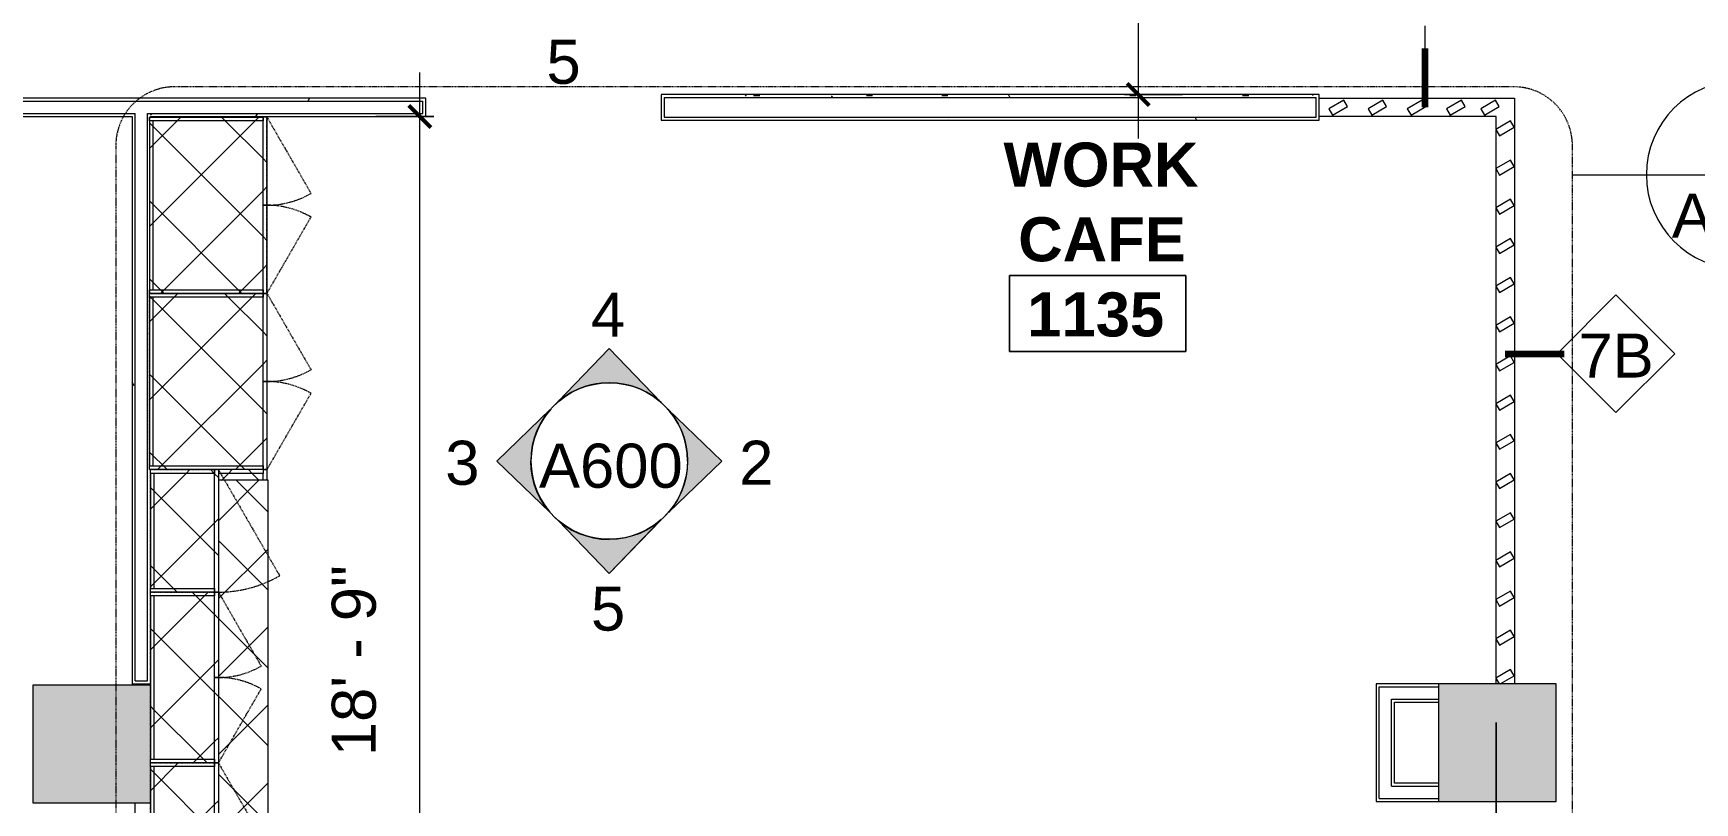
# Model space of a CAD drawing. Header units: inches. Extents: x 6664 to 8130, y 209 to 1287.
# Drawn here: x 7410.1 to 7749.3, y 708.1 to 865.2 of the extents above; entities that cross this region are included whole.
import ezdxf

# ---------------------------------------------------------------- set-up
doc = ezdxf.new("R2010")
doc.units = ezdxf.units.IN
doc.header["$MEASUREMENT"] = 0
for name, pattern in [('Dash', [0.25, 0.125, -0.125]), ('Dash Dot 3_16_', [0.3125, 0.1875, -0.0625, 0, -0.0625]), ('Hidden', [0.28125, 0.1875, -0.09375])]:
    doc.linetypes.add(name, pattern=pattern)
for name, color, linetype, lineweight in [('A-ANNO-DIMS', 211, 'Continuous', 9), ('A-ANNO-DIMS-96', 211, 'Continuous', 9), ('A-ANNO-SYMB', 150, 'Continuous', 9), ('A-AREA-IDEN', 2, 'Continuous', 9), ('A-GENM', 13, 'Continuous', 9), ('A-WALL', 113, 'Continuous', 13), ('A-WALL-IDEN', 211, 'Continuous', 9), ('A-WALL-PATT', 111, 'Continuous', 13), ('G-ANNO-SYMB', 111, 'Continuous', 9), ('I-WALL', 2, 'Continuous', 9), ('Q-CASE', 31, 'Continuous', 9), ('Q-CASE-HDLN', 31, 'Dash', 9), ('S-COLS', 52, 'Continuous', 13)]:
    doc.layers.add(name, color=color, linetype=linetype, lineweight=lineweight)
doc.styles.add('Arial', font='arial.ttf', dxfattribs={"height": 9})
doc.styles.add('Swis721 Lt BT', font='swissl.ttf', dxfattribs={"height": 9})
doc.styles.add('Swis721 Lt BT_B', font='', dxfattribs={"height": 9})
doc.styles.get('Swis721 Lt BT_B').set_extended_font_data('Swis721 Lt BT', bold=True)
doc.dimstyles.new('OTJ_-_3_32__Linear__1_2__Tolerance', dxfattribs={"dimscale": 12, "dimtxt": 9.497835, "dimasz": 0.375, "dimexe": 0.75, "dimexo": 0.5, "dimgap": 0.5, "dimtad": 1, "dimdec": 1, "dimrnd": 0.5, "dimzin": 3, "dimdsep": 46, "dimlunit": 4, "dimtxsty": 'Swis721 Lt BT', "dimblk1": 'OBLIQUE', "dimblk2": 'OBLIQUE', "dimsah": 1, "dimcen": 0.09, "dimdle": 0.75, "dimazin": 0, "dimtfac": 1, "dimtdec": 4, "dimtix": 1, "dimtmove": 0, "dimatfit": 3, "dimfxl": 1, "dimtvp": 1, "dimfrac": 2, "dimtolj": 1, "dimtzin": 0, "dimarcsym": 2})
doc.dimstyles.new('OTJ_-_3_32__Linear__1__Tolerance', dxfattribs={"dimscale": 12, "dimtxt": 9.497835, "dimasz": 0.375, "dimexe": 0.75, "dimexo": 0.5, "dimgap": 0.5, "dimtad": 1, "dimdec": 0, "dimzin": 3, "dimdsep": 46, "dimlunit": 4, "dimtxsty": 'Swis721 Lt BT', "dimblk1": 'OBLIQUE', "dimblk2": 'OBLIQUE', "dimsah": 1, "dimcen": 0.09, "dimdle": 0.75, "dimazin": 0, "dimtfac": 1, "dimtdec": 4, "dimtix": 1, "dimtmove": 0, "dimatfit": 3, "dimfxl": 1, "dimtvp": 1, "dimfrac": 2, "dimtolj": 1, "dimtzin": 0, "dimarcsym": 2})
pattern_1 = [(0, (0, 0), (30.72, 7.68), [1.267, -21.773, 1.267, -21.773, -122.88]), (0, (0, 0), (30.72, 7.68), [-46.08, 1.267, -44.813, 1.267, -21.773, -53.76]), (0, (0, 0), (30.72, 7.68), [-115.2, 1.267, -14.093, 1.267, -37.133]), (120, (11.52, 3.84), (-22.011075, 22.7643004), [1.267, -21.773, 1.267, -21.773, -122.88]), (120, (11.52, 3.84), (-22.011075, 22.7643004), [-46.08, 1.267, -44.813, 1.267, -21.773, -53.76]), (120, (11.52, 3.84), (-22.011075, 22.7643004), [-115.2, 1.267, -14.093, 1.267, -37.133]), (240, (15.36, 19.2), (-8.708925, -30.4443004), [1.267, -21.773, 1.267, -21.773, -122.88]), (240, (15.36, 19.2), (-8.708925, -30.4443004), [-46.08, 1.267, -44.813, 1.267, -21.773, -53.76]), (240, (15.36, 19.2), (-8.708925, -30.4443004), [-115.2, 1.267, -14.093, 1.267, -37.133])]
pattern_2 = [(315, (-774.124, 7431.414), (7.954951, 7.954951), []), (45, (-774.124, 7431.414), (-7.954951, 7.954951), [])]
pattern_3 = [(315, (-679.371, 7431.627), (7.954951, 7.954951), []), (45, (-679.371, 7431.627), (-7.954951, 7.954951), [])]
pattern_4 = [(315, (-714.248, 7431.627), (7.954951, 7.954951), []), (45, (-714.248, 7431.627), (-7.954951, 7.954951), [])]
pattern_5 = [(135, (850.115, -7431.414), (-7.954951, -7.954951), []), (225, (850.115, -7431.414), (7.954951, -7.954951), [])]
pattern_6 = [(315, (-741.592, 7431.377), (7.954951, 7.954951), []), (45, (-741.592, 7431.377), (-7.954951, 7.954951), [])]
pattern_7 = [(315, (-749.124, 7431.627), (7.954951, 7.954951), []), (45, (-749.124, 7431.627), (-7.954951, 7.954951), [])]

# ---------------------------------------------------------------- blocks, each defined once
blk = doc.blocks.new('Concrete-Rectangular-Column - 24 x 24-V4-11th FLOOR CONSTRUCTION')
at = {"layer": 'S-COLS', "lineweight": 9}
blk.add_hatch(color=7, dxfattribs=at).paths.add_polyline_path([(-1.37, -12), (12, -12), (12, 12), (-12, 12), (-12, -12)], flags=0)
at = {"layer": 'S-COLS', "color": 8, "lineweight": 20}
for p, q in [((12, 12), (-12, 12)), ((-12, 12), (-12, -12)), ((-12, -12), (12, -12))]:
    blk.add_line(p, q, dxfattribs=at)
blk = doc.blocks.new('Concrete-Rectangular-Column - 24 x 24-7727722-11th FLOOR CONSTRUCTION')
at = {"layer": 'S-COLS', "lineweight": 9}
blk.add_hatch(color=7, dxfattribs=at).paths.add_polyline_path([(12, -12), (12, 12), (-12, 12), (-12, -12)], flags=0)
at = {"layer": 'S-COLS', "color": 8, "lineweight": 20}
for p, q in [((12, 12), (-12, 12)), ((-12, 12), (-12, -12)), ((12, -12), (12, 12)), ((-12, -12), (12, -12))]:
    blk.add_line(p, q, dxfattribs=at)
blk = doc.blocks.new('CW Cupbd Ohead1 - 37_h x 13 7_8_d - 2 Doors - 1 Shelf 2-8392761-11th FLOOR CONSTRUCTION')
at = {"layer": 'Q-CASE'}
h = blk.add_hatch(dxfattribs=at)
h.set_pattern_fill('FP_10', color=256, style=0, pattern_type=2)
h.set_pattern_definition(pattern_2)
h.paths.add_polyline_path([(2, -16.45), (2, -25.57), (2.75, -25.57), (2.75, -2.36), (2, -2.36), (2, -15.66)], flags=0)
h = blk.add_hatch(dxfattribs=at)
h.set_pattern_fill('FP_10', color=256, style=0, pattern_type=2)
h.set_pattern_definition(pattern_2)
h.paths.add_polyline_path([(2.75, -3.11), (37.25, -3.11), (37.25, -2.36), (2.75, -2.36), (2.75, -2.57)], flags=0)
h = blk.add_hatch(dxfattribs=at)
h.set_pattern_fill('FP_10', color=256, style=0, pattern_type=2)
h.set_pattern_definition(pattern_2)
h.paths.add_polyline_path([(2.75, -3.11), (2.75, -25.57), (37.25, -25.57), (37.25, -3.11), (20, -3.11)], flags=0)
h = blk.add_hatch(dxfattribs=at)
h.set_pattern_fill('FP_10', color=256, style=0, pattern_type=2)
h.set_pattern_definition(pattern_2)
h.paths.add_polyline_path([(37.25, -25.57), (38, -25.57), (38, -2.36), (37.25, -2.37), (37.25, -3.11)], flags=0)
h = blk.add_hatch(dxfattribs=at)
h.set_pattern_fill('FP_10', color=256, style=0, pattern_type=2)
h.set_pattern_definition(pattern_2)
h.paths.add_polyline_path([(2, -25.57), (2, -26.36), (20, -26.36), (20, -25.57), (2.75, -25.57)], flags=0)
h = blk.add_hatch(dxfattribs=at)
h.set_pattern_fill('FP_10', color=256, style=0, pattern_type=2)
h.set_pattern_definition(pattern_2)
h.paths.add_polyline_path([(20, -26.36), (38, -26.36), (38, -25.57), (20, -25.57)], flags=0)
for p, q in [((2, -2.36), (2.75, -2.36)), ((2, -25.57), (2, -2.36)), ((2.75, -2.36), (2.75, -25.57)), ((37.25, -2.36), (2.75, -2.36)), ((2.75, -3.11), (37.25, -3.11)), ((37.25, -2.36), (38, -2.36)), ((37.25, -25.57), (37.25, -2.36)), ((38, -25.57), (38, -2.36)), ((2, -25.57), (20, -25.57)), ((2, -25.57), (2, -26.36)), ((2.75, -25.57), (2, -25.57)), ((20, -26.36), (2, -26.36)), ((20, -26.36), (20, -25.57)), ((20, -25.57), (38, -25.57)), ((20, -25.57), (20, -26.36)), ((38, -26.36), (20, -26.36)), ((38, -25.57), (37.25, -25.57)), ((38, -26.36), (38, -25.57))]:
    blk.add_line(p, q, dxfattribs=at)
at = {"layer": 'Q-CASE', "linetype": 'Hidden'}
for p, q in [((2, -26.36), (17.58, -35.36)), ((38, -26.36), (22.41, -35.36))]:
    blk.add_line(p, q, dxfattribs=at)
for centre, start, end in [((2, -26.36), 330, 0.5), ((38, -26.36), 179.5, 210)]:
    blk.add_arc(centre, 18, start, end, dxfattribs=at)
at = {"layer": 'Q-CASE-HDLN'}
for p, q in [((2, -26.36), (2, -2.36)), ((2, -2.36), (38, -2.36)), ((38, -2.36), (38, -26.36)), ((38, -26.36), (2, -26.36))]:
    blk.add_line(p, q, dxfattribs=at)
blk = doc.blocks.new('CW Cupbd Ohead1 - 37_h x 13 7_8_d - 2 Doors - 1 Shelf-7792961-11th FLOOR CONSTRUCTION')
at = {"layer": 'Q-CASE'}
h = blk.add_hatch(dxfattribs=at)
h.set_pattern_fill('FP_14', color=256, style=0, pattern_type=2)
h.set_pattern_definition(pattern_3)
h.paths.add_polyline_path([(2, -2.86), (2, -15.45), (2.75, -15.45), (2.75, -2.36), (2, -2.36), (2, -2.67)], flags=0)
h = blk.add_hatch(dxfattribs=at)
h.set_pattern_fill('FP_14', color=256, style=0, pattern_type=2)
h.set_pattern_definition(pattern_3)
h.paths.add_polyline_path([(2.75, -2.86), (2.75, -3.11), (36.12, -3.11), (36.12, -2.36), (2.75, -2.36), (2.75, -2.67)], flags=0)
h = blk.add_hatch(dxfattribs=at)
h.set_pattern_fill('FP_14', color=256, style=0, pattern_type=2)
h.set_pattern_definition(pattern_3)
h.paths.add_polyline_path([(2.75, -15.45), (36.12, -15.45), (36.12, -3.11), (2.75, -3.11)], flags=0)
h = blk.add_hatch(dxfattribs=at)
h.set_pattern_fill('FP_14', color=256, style=0, pattern_type=2)
h.set_pattern_definition(pattern_3)
h.paths.add_polyline_path([(36.12, -13.39), (36.12, -15.45), (36.87, -15.45), (36.87, -2.36), (36.12, -2.36), (36.12, -3.11)], flags=0)
h = blk.add_hatch(dxfattribs=at)
h.set_pattern_fill('FP_14', color=256, style=0, pattern_type=2)
h.set_pattern_definition(pattern_3)
h.paths.add_polyline_path([(2, -15.45), (2, -16.24), (19.43, -16.24), (19.43, -15.45)], flags=0)
h = blk.add_hatch(dxfattribs=at)
h.set_pattern_fill('FP_14', color=256, style=0, pattern_type=2)
h.set_pattern_definition(pattern_3)
h.paths.add_polyline_path([(19.43, -15.45), (19.43, -16.24), (36.87, -16.24), (36.87, -15.45), (25.21, -15.45)], flags=0)
for p, q in [((2, -2.36), (2.75, -2.36)), ((2, -15.45), (2, -2.36)), ((2.75, -2.36), (2.75, -15.45)), ((36.12, -2.36), (2.75, -2.36)), ((2.75, -3.11), (36.12, -3.11)), ((36.12, -2.36), (36.87, -2.36)), ((36.12, -15.45), (36.12, -2.36)), ((36.87, -15.45), (36.87, -2.36)), ((2, -15.45), (19.43, -15.45)), ((2, -15.45), (2, -16.24)), ((2.75, -15.45), (2, -15.45)), ((19.43, -16.24), (2, -16.24)), ((19.43, -16.24), (19.43, -15.45)), ((19.43, -15.45), (36.87, -15.45)), ((19.43, -15.45), (19.43, -16.24)), ((36.87, -16.24), (19.43, -16.24)), ((36.87, -15.45), (36.12, -15.45)), ((36.87, -16.24), (36.87, -15.45))]:
    blk.add_line(p, q, dxfattribs=at)
at = {"layer": 'Q-CASE', "linetype": 'Hidden'}
for p, q in [((2, -16.24), (17.1, -24.96)), ((36.87, -16.24), (21.77, -24.96))]:
    blk.add_line(p, q, dxfattribs=at)
for centre, start, end in [((2, -16.24), 330, 0.5), ((36.87, -16.24), 179.5, 210)]:
    blk.add_arc(centre, 17.44, start, end, dxfattribs=at)
at = {"layer": 'Q-CASE-HDLN'}
for p, q in [((2, -16.24), (2, -2.36)), ((2, -2.36), (36.87, -2.36)), ((36.87, -2.36), (36.87, -16.24)), ((36.87, -16.24), (2, -16.24))]:
    blk.add_line(p, q, dxfattribs=at)
blk = doc.blocks.new('CW Cupbd Ohead1 - 37_h x 13 7_8_d - 2 Doors - 1 Shelf-V8-11th FLOOR CONSTRUCTION')
at = {"layer": 'Q-CASE'}
h = blk.add_hatch(dxfattribs=at)
h.set_pattern_fill('FP_15', color=256, style=0, pattern_type=2)
h.set_pattern_definition(pattern_4)
h.paths.add_polyline_path([(2, -15.45), (2.75, -15.45), (2.75, -2.36), (2, -2.36), (2, -13.25)], flags=0)
h = blk.add_hatch(dxfattribs=at)
h.set_pattern_fill('FP_15', color=256, style=0, pattern_type=2)
h.set_pattern_definition(pattern_4)
h.paths.add_polyline_path([(2.75, -2.86), (2.75, -3.11), (36.12, -3.11), (36.12, -2.36), (2.75, -2.36), (2.75, -2.55)], flags=0)
h = blk.add_hatch(dxfattribs=at)
h.set_pattern_fill('FP_15', color=256, style=0, pattern_type=2)
h.set_pattern_definition(pattern_4)
h.paths.add_polyline_path([(2.75, -3.11), (2.75, -15.45), (36.12, -15.45), (36.12, -3.11), (17.86, -3.11)], flags=0)
h = blk.add_hatch(dxfattribs=at)
h.set_pattern_fill('FP_15', color=256, style=0, pattern_type=2)
h.set_pattern_definition(pattern_4)
h.paths.add_polyline_path([(36.12, -6.81), (36.12, -15.45), (36.87, -15.45), (36.87, -2.36), (36.12, -2.36), (36.12, -3.11)], flags=0)
h = blk.add_hatch(dxfattribs=at)
h.set_pattern_fill('FP_15', color=256, style=0, pattern_type=2)
h.set_pattern_definition(pattern_4)
h.paths.add_polyline_path([(2, -16.24), (19.43, -16.24), (19.43, -15.45), (2, -15.45)], flags=0)
h = blk.add_hatch(dxfattribs=at)
h.set_pattern_fill('FP_15', color=256, style=0, pattern_type=2)
h.set_pattern_definition(pattern_4)
h.paths.add_polyline_path([(19.43, -15.45), (19.43, -16.24), (36.87, -16.24), (36.87, -15.45), (34.33, -15.45)], flags=0)
for p, q in [((2, -2.36), (2.75, -2.36)), ((2, -15.45), (2, -2.36)), ((2.75, -2.36), (2.75, -15.45)), ((36.12, -2.36), (2.75, -2.36)), ((2.75, -3.11), (36.12, -3.11)), ((36.12, -2.36), (36.87, -2.36)), ((36.12, -15.45), (36.12, -2.36)), ((36.87, -15.45), (36.87, -2.36)), ((2, -15.45), (19.43, -15.45)), ((2, -15.45), (2, -16.24)), ((2.75, -15.45), (2, -15.45)), ((19.43, -16.24), (2, -16.24)), ((19.43, -16.24), (19.43, -15.45)), ((19.43, -15.45), (36.87, -15.45)), ((19.43, -15.45), (19.43, -16.24)), ((36.87, -16.24), (19.43, -16.24)), ((36.87, -15.45), (36.12, -15.45)), ((36.87, -16.24), (36.87, -15.45))]:
    blk.add_line(p, q, dxfattribs=at)
at = {"layer": 'Q-CASE', "linetype": 'Hidden'}
for p, q in [((2, -16.24), (17.1, -24.96)), ((36.87, -16.24), (21.77, -24.96))]:
    blk.add_line(p, q, dxfattribs=at)
for centre, start, end in [((2, -16.24), 330, 0.5), ((36.87, -16.24), 179.5, 210)]:
    blk.add_arc(centre, 17.44, start, end, dxfattribs=at)
at = {"layer": 'Q-CASE-HDLN'}
for p, q in [((2, -16.24), (2, -2.36)), ((2, -2.36), (36.87, -2.36)), ((36.87, -2.36), (36.87, -16.24)), ((36.87, -16.24), (2, -16.24))]:
    blk.add_line(p, q, dxfattribs=at)
blk = doc.blocks.new('Screen 2 - Screen 2-8001093-11th FLOOR CONSTRUCTION')
at = {"layer": 'A-GENM', "lineweight": 20}
for p, q in [((-6.34, 59.2), (-9.37, 57.45)), ((-8.62, 56.15), (-5.59, 57.9)), ((-5.59, 57.9), (-6.34, 59.2)), ((1.66, 59.2), (-1.37, 57.45)), ((-0.62, 56.15), (2.41, 57.9)), ((2.41, 57.9), (1.66, 59.2)), ((9.66, 59.2), (6.63, 57.45)), ((7.38, 56.15), (10.41, 57.9)), ((10.41, 57.9), (9.66, 59.2)), ((17.66, 59.2), (14.63, 57.45)), ((15.38, 56.15), (18.41, 57.9)), ((18.41, 57.9), (17.66, 59.2)), ((24.66, 59.2), (21.63, 57.45)), ((22.38, 56.15), (25.41, 57.9)), ((25.41, 57.9), (24.66, 59.2)), ((-9.37, 57.45), (-8.62, 56.15)), ((-1.37, 57.45), (-0.62, 56.15)), ((6.63, 57.45), (7.38, 56.15)), ((14.63, 57.45), (15.38, 56.15)), ((21.63, 57.45), (22.38, 56.15)), ((27.72, 54.97), (24.69, 53.22)), ((28.47, 53.67), (27.72, 54.97)), ((24.69, 53.22), (25.44, 51.92)), ((25.44, 51.92), (28.47, 53.67)), ((27.72, 46.97), (24.69, 45.22)), ((24.69, 45.22), (25.44, 43.92)), ((25.44, 43.92), (28.47, 45.67)), ((28.47, 45.67), (27.72, 46.97)), ((27.72, 38.97), (24.69, 37.22)), ((25.44, 35.92), (28.47, 37.67)), ((28.47, 37.67), (27.72, 38.97)), ((24.69, 37.22), (25.44, 35.92)), ((27.72, 30.97), (24.69, 29.22)), ((28.47, 29.67), (27.72, 30.97)), ((24.69, 29.22), (25.44, 27.92)), ((25.44, 27.92), (28.47, 29.67)), ((27.72, 22.97), (24.69, 21.22)), ((24.69, 21.22), (25.44, 19.92)), ((25.44, 19.92), (28.47, 21.67)), ((28.47, 21.67), (27.72, 22.97)), ((27.72, 14.97), (24.69, 13.22)), ((25.44, 11.92), (28.47, 13.67)), ((28.47, 13.67), (27.72, 14.97)), ((24.69, 13.22), (25.44, 11.92)), ((27.72, 6.97), (24.69, 5.22)), ((28.47, 5.67), (27.72, 6.97)), ((24.69, 5.22), (25.44, 3.92)), ((25.44, 3.92), (28.47, 5.67)), ((27.72, -1.03), (24.69, -2.78)), ((24.69, -2.78), (25.44, -4.08)), ((25.44, -4.08), (28.47, -2.33)), ((28.47, -2.33), (27.72, -1.03)), ((27.72, -9.03), (24.69, -10.78)), ((28.47, -10.33), (27.72, -9.03)), ((24.69, -10.78), (25.44, -12.08)), ((25.44, -12.08), (28.47, -10.33)), ((27.72, -17.03), (24.69, -18.78)), ((24.69, -18.78), (25.44, -20.08)), ((25.44, -20.08), (28.47, -18.33)), ((28.47, -18.33), (27.72, -17.03)), ((27.72, -25.03), (24.69, -26.78)), ((24.69, -26.78), (25.44, -28.08)), ((25.44, -28.08), (28.47, -26.33)), ((28.47, -26.33), (27.72, -25.03)), ((27.72, -33.03), (24.69, -34.78)), ((28.47, -34.33), (27.72, -33.03)), ((24.69, -34.78), (25.44, -36.08)), ((25.44, -36.08), (28.47, -34.33)), ((27.72, -41.03), (24.69, -42.78)), ((24.69, -42.78), (25.44, -44.08)), ((25.44, -44.08), (28.47, -42.33)), ((28.47, -42.33), (27.72, -41.03)), ((27.72, -49.03), (24.69, -50.78)), ((24.69, -50.78), (25.44, -52.08)), ((25.44, -52.08), (28.47, -50.33)), ((28.47, -50.33), (27.72, -49.03)), ((27.72, -57.03), (24.69, -58.78)), ((28.47, -58.33), (27.72, -57.03)), ((24.69, -58.78), (25.4, -60)), ((25.57, -60), (28.47, -58.33))]:
    blk.add_line(p, q, dxfattribs=at)
blk = doc.blocks.new('CW Cupbd Ohead1 - 37_h x 13 7_8_d - 2 Doors - 1 Shelf 3-8516664-11th FLOOR CONSTRUCTION')
at = {"layer": 'Q-CASE'}
h = blk.add_hatch(dxfattribs=at)
h.set_pattern_fill('FP_19', color=256, style=0, pattern_type=2)
h.set_pattern_definition(pattern_5)
h.paths.add_polyline_path([(20, 25.57), (20, 26.36), (2, 26.36), (2, 25.57), (2.75, 25.57)], flags=0)
h = blk.add_hatch(dxfattribs=at)
h.set_pattern_fill('FP_19', color=256, style=0, pattern_type=2)
h.set_pattern_definition(pattern_5)
h.paths.add_polyline_path([(2.75, 2.57), (2.75, 25.57), (2, 25.57), (2, 2.36), (2.75, 2.36), (2.75, 2.57)], flags=0)
h = blk.add_hatch(dxfattribs=at)
h.set_pattern_fill('FP_19', color=256, style=0, pattern_type=2)
h.set_pattern_definition(pattern_5)
h.paths.add_polyline_path([(37.25, 3.11), (37.25, 25.57), (2.75, 25.57), (2.75, 3.11), (27.27, 3.11)], flags=0)
h = blk.add_hatch(dxfattribs=at)
h.set_pattern_fill('FP_19', color=256, style=0, pattern_type=2)
h.set_pattern_definition(pattern_5)
h.paths.add_polyline_path([(38, 25.57), (38, 26.36), (20, 26.36), (20, 25.57), (37.25, 25.57)], flags=0)
h = blk.add_hatch(dxfattribs=at)
h.set_pattern_fill('FP_19', color=256, style=0, pattern_type=2)
h.set_pattern_definition(pattern_5)
h.paths.add_polyline_path([(38, 2.36), (38, 25.57), (37.25, 25.57), (37.25, 2.36)], flags=0)
h = blk.add_hatch(dxfattribs=at)
h.set_pattern_fill('FP_19', color=256, style=0, pattern_type=2)
h.set_pattern_definition(pattern_5)
h.paths.add_polyline_path([(37.25, 2.38), (37.25, 3.11), (2.75, 3.11), (2.75, 2.36), (37.25, 2.36)], flags=0)
at = {"layer": 'Q-CASE', "linetype": 'Hidden'}
for p, q in [((2, 26.36), (17.58, 35.36)), ((38, 26.36), (22.41, 35.36))]:
    blk.add_line(p, q, dxfattribs=at)
at = {"layer": 'Q-CASE'}
for p, q in [((2, 26.36), (20, 26.36)), ((2, 26.36), (2, 25.57)), ((20, 25.57), (2, 25.57)), ((2, 25.57), (2.75, 25.57)), ((2, 2.36), (2, 25.57)), ((2.75, 25.57), (2.75, 2.36)), ((20, 25.57), (20, 26.36)), ((20, 26.36), (38, 26.36)), ((20, 26.36), (20, 25.57)), ((38, 25.57), (20, 25.57)), ((37.25, 25.57), (38, 25.57)), ((37.25, 2.36), (37.25, 25.57)), ((38, 25.57), (38, 26.36)), ((38, 2.36), (38, 25.57)), ((2.75, 2.36), (2, 2.36)), ((37.25, 3.11), (2.75, 3.11)), ((2.75, 2.36), (37.25, 2.36)), ((38, 2.36), (37.25, 2.36))]:
    blk.add_line(p, q, dxfattribs=at)
at = {"layer": 'Q-CASE', "linetype": 'Hidden'}
for centre, start, end in [((2, 26.36), 359.5, 30), ((38, 26.36), 150, 180.5)]:
    blk.add_arc(centre, 18, start, end, dxfattribs=at)
at = {"layer": 'Q-CASE-HDLN'}
for p, q in [((38, 26.36), (2, 26.36)), ((2, 26.36), (2, 2.36)), ((38, 2.36), (38, 26.36)), ((2, 2.36), (38, 2.36))]:
    blk.add_line(p, q, dxfattribs=at)
blk = doc.blocks.new('CW Cupbd1 - UB 34_5_h x 24_d - 2 Doors - 1 Shelf-8516994-11th FLOOR CONSTRUCTION')
at = {"layer": 'Q-CASE'}
h = blk.add_hatch(dxfattribs=at)
h.set_pattern_fill('FP_20', color=256, style=0, pattern_type=2)
h.set_pattern_definition(pattern_6)
h.paths.add_polyline_path([(32.35, -25.61), (33.78, -25.61), (33.78, -16.49), (32.35, -16.49)], flags=0)
h = blk.add_hatch(dxfattribs=at)
h.set_pattern_fill('FP_20', color=256, style=0, pattern_type=2)
h.set_pattern_definition(pattern_6)
h.paths.add_polyline_path([(33.78, -16.49), (33.78, -25.61), (34.53, -25.61), (34.53, -16.49)], flags=0)
h = blk.add_hatch(dxfattribs=at)
h.set_pattern_fill('FP_20', color=256, style=0, pattern_type=2)
h.set_pattern_definition(pattern_6)
h.paths.add_polyline_path([(32.35, -26.36), (34.53, -26.36), (34.53, -25.61), (32.35, -25.61)], flags=0)
for p, q in [((33.78, -25.61), (33.78, -16.49)), ((32.35, -25.61), (33.78, -25.61)), ((34.53, -26.36), (32.35, -26.36)), ((34.53, -25.61), (33.78, -25.61))]:
    blk.add_line(p, q, dxfattribs=at)
blk = doc.blocks.new('CW Cupbd Ohead1 - 37_h x 13 7_8_d - 1 Door - 1 Shelf-8517160-11th FLOOR CONSTRUCTION')
at = {"layer": 'Q-CASE'}
h = blk.add_hatch(dxfattribs=at)
h.set_pattern_fill('FP_21', color=256, style=0, pattern_type=2)
h.set_pattern_definition(pattern_7)
h.paths.add_polyline_path([(2, -2.44), (2, -15.45), (2.75, -15.45), (2.75, -2.36), (2, -2.36)], flags=0)
h = blk.add_hatch(dxfattribs=at)
h.set_pattern_fill('FP_21', color=256, style=0, pattern_type=2)
h.set_pattern_definition(pattern_7)
h.paths.add_polyline_path([(2.75, -2.44), (2.75, -3.11), (26.25, -3.11), (26.25, -2.36), (2.75, -2.36)], flags=0)
h = blk.add_hatch(dxfattribs=at)
h.set_pattern_fill('FP_21', color=256, style=0, pattern_type=2)
h.set_pattern_definition(pattern_7)
h.paths.add_polyline_path([(2.75, -15.45), (26.25, -15.45), (26.25, -3.11), (2.75, -3.11), (2.75, -6.53)], flags=0)
h = blk.add_hatch(dxfattribs=at)
h.set_pattern_fill('FP_21', color=256, style=0, pattern_type=2)
h.set_pattern_definition(pattern_7)
h.paths.add_polyline_path([(26.25, -15.45), (27, -15.45), (27, -2.36), (26.25, -2.36), (26.25, -3.11)], flags=0)
h = blk.add_hatch(dxfattribs=at)
h.set_pattern_fill('FP_21', color=256, style=0, pattern_type=2)
h.set_pattern_definition(pattern_7)
h.paths.add_polyline_path([(2, -16.24), (27, -16.24), (27, -15.45), (2, -15.45)], flags=0)
for p, q in [((2, -2.36), (2.75, -2.36)), ((2, -15.45), (2, -2.36)), ((2.75, -2.36), (2.75, -15.45)), ((26.25, -2.36), (2.75, -2.36)), ((2.75, -3.11), (26.25, -3.11)), ((26.25, -2.36), (27, -2.36)), ((26.25, -15.45), (26.25, -2.36)), ((27, -15.45), (27, -2.36)), ((2, -15.45), (27, -15.45)), ((2, -15.45), (2, -16.24)), ((2.75, -15.45), (2, -15.45)), ((27, -16.24), (2, -16.24)), ((27, -15.45), (26.25, -15.45)), ((27, -16.24), (27, -15.45))]:
    blk.add_line(p, q, dxfattribs=at)
at = {"layer": 'Q-CASE', "linetype": 'Hidden'}
blk.add_line((27, -16.24), (5.34, -28.74), dxfattribs=at)
blk.add_arc((27, -16.24), 25, 179.5, 210, dxfattribs=at)
at = {"layer": 'Q-CASE-HDLN'}
for p, q in [((2, -16.24), (2, -2.36)), ((2, -2.36), (27, -2.36)), ((27, -2.36), (27, -16.24)), ((27, -16.24), (2, -16.24))]:
    blk.add_line(p, q, dxfattribs=at)
blk = doc.blocks.new('Room Tag - Room Name and Number-3379422-11th FLOOR CONSTRUCTION')
at = {"layer": 'A-AREA-IDEN'}
for p, q in [((-0.1881, -0.1636), (-0.1881, -0.0018)), ((-0.1881, -0.0018), (0.1869, -0.0018)), ((0.1869, -0.0018), (-0.1881, -0.0018)), ((-0.1881, -0.0018), (-0.1881, -0.1636)), ((0.1869, -0.0018), (0.1869, -0.1636)), ((0.1869, -0.1636), (0.1869, -0.0018)), ((0.1869, -0.1636), (-0.1881, -0.1636)), ((-0.1881, -0.1636), (0.1869, -0.1636))]:
    blk.add_line(p, q, dxfattribs=at)
blk = doc.blocks.new('Elevation - Filled Arrow 2-347888-11th FLOOR CONSTRUCTION')
at = {"layer": 'G-ANNO-SYMB'}
blk.add_circle((0, 0), 0.1664, dxfattribs=at)
blk = doc.blocks.new('Elevation - Filled Arrow-151867-11th FLOOR CONSTRUCTION')
at = {"layer": 'G-ANNO-SYMB'}
h = blk.add_hatch(color=256, dxfattribs=at)
edge = h.paths.add_edge_path(flags=0)
edge.add_line((0, 0.2393), (0.1103, 0.1247))
edge.add_arc((-0.0002, -0.0002), 0.1667, 48.498, 130.5571)
edge.add_line((-0.1085, 0.1265), (0, 0.2393))
for p, q in [((0, 0.2393), (-0.1085, 0.1265)), ((-0.1084, 0.1266), (0, 0.2393)), ((0, 0.2393), (-0.1084, 0.1266)), ((0, 0.2393), (0.11, 0.1249)), ((0.1103, 0.1247), (0, 0.2393))]:
    blk.add_line(p, q, dxfattribs=at)
blk.add_arc((-0.0002, -0.0002), 0.1667, 48.498, 130.5571, dxfattribs=at)
blk.add_ellipse((-0.0002, -0.0001), major_axis=(-0.1667, 0), ratio=0.999376, start_param=3.141593, end_param=6.283185, dxfattribs=at)
blk = doc.blocks.new('Floor Plan - Callout Head-3511279-11th FLOOR CONSTRUCTION')
at = {"layer": 'A-ANNO-SYMB'}
blk.add_line((-0.2, 0), (0.2, 0), dxfattribs=at)
for start, end in [(360, 180), (180, 360)]:
    blk.add_arc((0, 0), 0.2, start, end, dxfattribs=at)
blk = doc.blocks.new('Wall Tag - 1_4_-62626-11th FLOOR CONSTRUCTION')
at = {"layer": 'A-WALL-IDEN'}
for p, q in [((-0.125, 0), (0, 0.125)), ((0, 0.125), (0.125, 0)), ((-0.125, 0), (0, -0.125)), ((0, -0.125), (0.125, 0))]:
    blk.add_line(p, q, dxfattribs=at)
blk = doc.blocks.new('DIMBLOCK3-11th FLOOR CONSTRUCTION')
at = {"layer": 'A-ANNO-DIMS-96'}
for p, q in [((7635.68, 932.48), (7635.68, 843.73)), ((7640.49, 923.48), (7626.68, 923.48)), ((7635.68, 923.48), (7640.49, 923.48)), ((7632.86, 852.73), (7644.68, 852.73)), ((7635.68, 852.73), (7632.86, 852.73))]:
    blk.add_line(p, q, dxfattribs=at)
at = {"layer": 'A-ANNO-DIMS-96', "lineweight": 50}
for p, q in [((7635.68, 923.48), (7633.43, 925.73)), ((7635.68, 923.48), (7637.93, 921.23)), ((7635.68, 852.73), (7633.43, 854.98)), ((7635.68, 852.73), (7637.93, 850.48))]:
    blk.add_line(p, q, dxfattribs=at)
at = {"layer": 'A-ANNO-DIMS-96', "color": 0, "char_height": 9, "attachment_point": 1, "rotation": 90, "line_spacing_factor": 1.005062, "style": 'Swis721 Lt BT'}
for s, insert, width in [('5\' - 11"', (7617.66, 870.24), 42.8759), ('HOLD', (7644.74, 871.3), 40.3432)]:
    blk.add_mtext(s, dxfattribs=dict(at, insert=insert, width=width))
blk = doc.blocks.new('_Oblique')
at = {"color": 0, "linetype": 'ByBlock', "lineweight": -2}
blk.add_line((-0.5, -0.5), (0.5, 0.5), dxfattribs=at)
blk = doc.blocks.new('DIMBLOCK14-11th FLOOR CONSTRUCTION')
at = {"layer": 'A-ANNO-DIMS-96'}
for p, q in [((7489.01, 613.74), (7489.01, 857.23)), ((7491.83, 848.23), (7480.01, 848.23)), ((7489.01, 848.23), (7491.83, 848.23)), ((7491.83, 622.74), (7480.01, 622.74)), ((7489.01, 622.74), (7491.83, 622.74))]:
    blk.add_line(p, q, dxfattribs=at)
at = {"layer": 'A-ANNO-DIMS-96', "lineweight": 50}
for p, q in [((7489.01, 848.23), (7486.76, 850.48)), ((7489.01, 848.23), (7491.26, 845.98)), ((7489.01, 622.74), (7486.76, 624.99)), ((7489.01, 622.74), (7491.26, 620.49))]:
    blk.add_line(p, q, dxfattribs=at)
at = {"layer": 'A-ANNO-DIMS-96', "color": 0, "insert": (7471, 717.62), "char_height": 9, "width": 42.8759, "attachment_point": 1, "rotation": 90, "line_spacing_factor": 1.005062, "style": 'Swis721 Lt BT'}
blk.add_mtext('18\' - 9"', dxfattribs=at)
blk = doc.blocks.new('DIMBLOCK15-11th FLOOR CONSTRUCTION')
at = {"layer": 'A-ANNO-DIMS-96'}
for p, q in [((7708.74, 724.48), (7708.74, 650.03)), ((7708.74, 659.03), (7708.74, 724.48)), ((7433.99, 656.21), (7433.99, 668.03)), ((7424.99, 659.03), (7717.74, 659.03)), ((7433.99, 659.03), (7433.99, 656.21))]:
    blk.add_line(p, q, dxfattribs=at)
at = {"layer": 'A-ANNO-DIMS-96', "lineweight": 50}
for p, q in [((7433.99, 659.03), (7431.74, 656.78)), ((7433.99, 659.03), (7436.24, 661.28)), ((7708.74, 659.03), (7706.49, 656.78)), ((7708.74, 659.03), (7710.99, 661.28))]:
    blk.add_line(p, q, dxfattribs=at)
at = {"layer": 'A-ANNO-DIMS-96', "color": 0, "insert": (7550.18, 677.04), "char_height": 9, "width": 50.836, "attachment_point": 1, "line_spacing_factor": 1.005062, "style": 'Swis721 Lt BT'}
blk.add_mtext('22\' - 11"', dxfattribs=at)

msp = doc.modelspace()

# ---------------------------------------------------------------- hatches: boundary and pattern name
at = {"layer": 'A-WALL-PATT', "lineweight": 9}
h = msp.add_hatch(dxfattribs=at)
h.set_pattern_fill('FP_1', color=256, style=0, pattern_type=2)
h.set_pattern_definition(pattern_1)
h.paths.add_polyline_path([(7489.61, 848.86), (7490.24, 848.87), (7490.24, 851.98), (7327.86, 851.98), (7327.86, 851.36), (7489.61, 851.36)], flags=0)
h.paths.add_polyline_path([(7286.86, 851.36), (7289.36, 851.36), (7289.36, 851.98), (7281.86, 851.98), (7281.86, 851.36), (7284.36, 851.36)], flags=0)
h.paths.add_polyline_path([(7173.11, 851.36), (7243.36, 851.36), (7243.36, 851.98), (7167.11, 851.98), (7167.11, 851.36), (7170.61, 851.36)], flags=0)
h.paths.add_polyline_path([(7080.61, 851.36), (7080.61, 851.98), (7023.11, 851.98), (7023.11, 851.36), (7053.11, 851.36)], flags=0)
h.paths.add_polyline_path([(6933.76, 851.36), (6936.61, 851.36), (6936.61, 851.98), (6929.99, 851.98), (6929.99, 851.36), (6933.74, 851.36)], flags=0)
h = msp.add_hatch(dxfattribs=at)
h.set_pattern_fill('FP_1', color=256, style=0, pattern_type=2)
h.set_pattern_definition(pattern_1)
h.paths.add_polyline_path([(7538.86, 848.11), (7538.86, 852.11), (7671.99, 852.11), (7671.99, 848.11), (7672.61, 848.11), (7672.61, 852.73), (7538.24, 852.73), (7538.24, 848.11)], flags=0)
h = msp.add_hatch(dxfattribs=at)
h.set_pattern_fill('FP_1', color=256, style=0, pattern_type=2)
h.set_pattern_definition(pattern_1)
h.paths.add_polyline_path([(7430.86, 848.23), (7430.86, 848.86), (7327.86, 848.86), (7327.86, 848.23), (7430.24, 848.23)], flags=0)
h.paths.add_polyline_path([(7434.53, 848.23), (7490.24, 848.23), (7490.24, 848.86), (7433.36, 848.86), (7433.36, 848.23), (7433.99, 848.23)], flags=0)
h.paths.add_polyline_path([(7289.36, 848.23), (7289.36, 848.86), (7286.86, 848.86), (7286.86, 848.23), (7287.49, 848.23)], flags=0)
h.paths.add_polyline_path([(7283.74, 848.23), (7284.36, 848.23), (7284.36, 848.86), (7281.86, 848.86), (7281.86, 848.23)], flags=0)
h.paths.add_polyline_path([(7174.49, 848.23), (7243.36, 848.23), (7243.36, 848.86), (7173.11, 848.86), (7173.11, 848.23), (7173.74, 848.23)], flags=0)
h.paths.add_polyline_path([(7170.61, 848.23), (7170.61, 848.86), (7167.11, 848.86), (7167.11, 848.23), (7169.99, 848.23)], flags=0)
h.paths.add_polyline_path([(7053.74, 848.23), (7080.61, 848.23), (7080.61, 848.86), (7053.11, 848.86), (7053.11, 848.23)], flags=0)
h.paths.add_polyline_path([(7023.11, 848.23), (7050.61, 848.23), (7050.61, 848.86), (7023.11, 848.86)], flags=0)
h.paths.add_polyline_path([(6936.61, 848.23), (6936.61, 848.86), (6933.11, 848.86), (6933.11, 848.23), (6933.74, 848.23)], flags=0)
h = msp.add_hatch(dxfattribs=at)
h.set_pattern_fill('FP_1', color=256, style=0, pattern_type=2)
h.set_pattern_definition(pattern_1)
h.paths.add_polyline_path([(7430.87, 732.36), (7433.36, 732.36), (7433.36, 732.98), (7430.86, 732.98), (7430.86, 848.23), (7430.24, 848.23), (7430.24, 732.36), (7430.86, 732.36)], flags=0)
h = msp.add_hatch(dxfattribs=at)
h.set_pattern_fill('FP_1', color=256, style=0, pattern_type=2)
h.set_pattern_definition(pattern_1)
h.paths.add_polyline_path([(7433.99, 732.36), (7433.99, 776.12), (7433.78, 776.12), (7433.78, 848.12), (7433.99, 848.12), (7433.99, 848.23), (7433.36, 848.23), (7433.36, 732.36)], flags=0)
h = msp.add_hatch(dxfattribs=at)
h.set_pattern_fill('FP_1', color=256, style=0, pattern_type=2)
h.set_pattern_definition(pattern_1)
h.paths.add_polyline_path([(7671.99, 847.48), (7672.61, 847.48), (7672.61, 848.11), (7538.24, 848.11), (7538.24, 847.48), (7628.55, 847.48)], flags=0)
h = msp.add_hatch(dxfattribs=at)
h.set_pattern_fill('FP_1', color=256, style=0, pattern_type=2)
h.set_pattern_definition(pattern_1)
h.paths.add_polyline_path([(7433.36, 492.36), (7433.36, 492.98), (7430.86, 492.98), (7430.84, 708.11), (7430.24, 708.11), (7430.24, 492.36), (7433.36, 492.36)], flags=0)
h.paths.add_polyline_path([(7430.24, 732.11), (7433.36, 732.11), (7433.36, 732.36), (7430.24, 732.36)], flags=0)
h = msp.add_hatch(dxfattribs=at)
h.set_pattern_fill('FP_1', color=256, style=0, pattern_type=2)
h.set_pattern_definition(pattern_1)
h.paths.add_polyline_path([(7433.99, 492.36), (7433.99, 612.11), (7433.36, 612.09), (7433.36, 492.36)], flags=0)
h.paths.add_polyline_path([(7433.36, 621.11), (7433.99, 621.11), (7433.99, 708.11), (7433.36, 708.11), (7433.36, 621.12)], flags=0)
h.paths.add_polyline_path([(7433.36, 732.11), (7433.99, 732.11), (7433.99, 732.36), (7433.36, 732.36)], flags=0)
at = {"layer": 'Q-CASE'}
h = msp.add_hatch(dxfattribs=at)
h.set_pattern_fill('FP_4', color=256, style=0, pattern_type=2)
h.set_pattern_definition([(45, (0, 0), (-7.954951, 7.954951), []), (135, (0, 0), (-7.954951, -7.954951), [])])
h.paths.add_polyline_path([(7447.86, 636.37), (7447.11, 636.37), (7447.11, 635.62), (7447.86, 635.62)], flags=0)
h.paths.add_polyline_path([(7537.58, 634.78), (7544.82, 634.78), (7544.82, 643.18), (7567.16, 643.18), (7567.16, 634.78), (7597.99, 634.78), (7597.99, 636.36), (7708.24, 636.36), (7708.24, 646.74), (7457.99, 646.74), (7457.99, 773.95), (7447.86, 773.95), (7447.86, 636.37), (7519.49, 636.36), (7519.49, 634.78), (7524.58, 634.78)], flags=0)

# ---------------------------------------------------------------- linework, layer by layer
at = {"layer": 'A-ANNO-SYMB', "linetype": 'Dash Dot 3_16_'}
for p, q in [((7712.33, 854.29), (7438.91, 854.29)), ((7426.91, 842.29), (7426.91, 620.02)), ((7724.33, 620.02), (7724.33, 842.29))]:
    msp.add_line(p, q, dxfattribs=at)
at = {"layer": 'A-ANNO-SYMB'}
msp.add_line((7724.33, 836.34), (7739.42, 836.34), dxfattribs=at)
at = {"layer": 'A-ANNO-SYMB', "linetype": 'Dash Dot 3_16_'}
for centre, start, end in [((7438.91, 842.29), 90, 180), ((7712.33, 842.29), 0, 90)]:
    msp.add_arc(centre, 12, start, end, dxfattribs=at)
at = {"layer": 'A-WALL'}
for p, q in [((7538.86, 852.11), (7538.86, 848.11)), ((7538.86, 852.11), (7671.99, 852.11)), ((7671.99, 848.11), (7671.99, 852.11)), ((7327.86, 851.36), (7489.61, 851.36)), ((7327.86, 848.86), (7430.86, 848.86)), ((7430.86, 732.98), (7430.86, 848.86)), ((7433.36, 732.98), (7433.36, 848.86)), ((7433.36, 848.86), (7489.61, 848.86)), ((7489.61, 848.86), (7489.61, 851.36)), ((7538.86, 848.11), (7671.99, 848.11)), ((7430.86, 732.98), (7433.36, 732.98)), ((7684.86, 731.79), (7696.99, 731.79)), ((7684.86, 708.98), (7684.86, 731.79)), ((7687.36, 729.29), (7696.99, 729.29)), ((7687.36, 711.48), (7687.36, 729.29)), ((7687.36, 711.48), (7696.99, 711.48)), ((7430.86, 492.98), (7430.86, 708.11)), ((7684.86, 708.98), (7696.99, 708.98))]:
    msp.add_line(p, q, dxfattribs=at)
at = {"layer": 'A-WALL-IDEN'}
for p, q in [((7694.26, 850.11), (7694.26, 866.76)), ((7710.61, 799.8), (7721.22, 799.8))]:
    msp.add_line(p, q, dxfattribs=at)
at = {"layer": 'A-WALL-IDEN', "lineweight": 90}
for p, q in [((7694.26, 850.11), (7694.26, 862.11)), ((7710.61, 799.8), (7722.61, 799.8))]:
    msp.add_line(p, q, dxfattribs=at)
at = {"layer": 'I-WALL', "lineweight": 13}
for p, q in [((7490.24, 851.98), (7327.86, 851.98)), ((7490.24, 848.23), (7490.24, 851.98)), ((7672.61, 852.73), (7538.24, 852.73)), ((7538.24, 852.73), (7538.24, 847.48)), ((7672.61, 847.48), (7672.61, 852.73)), ((7327.86, 848.23), (7430.24, 848.23)), ((7430.24, 848.23), (7430.24, 732.11)), ((7433.99, 848.12), (7433.99, 848.23)), ((7433.99, 848.23), (7490.24, 848.23)), ((7538.24, 847.48), (7672.61, 847.48)), ((7430.24, 732.36), (7433.99, 732.36)), ((7696.99, 732.41), (7684.24, 732.41)), ((7684.24, 732.41), (7684.24, 708.36)), ((7696.99, 732.36), (7696.99, 732.41)), ((7687.99, 728.66), (7696.99, 728.66)), ((7687.99, 712.11), (7687.99, 728.66)), ((7696.99, 712.11), (7687.99, 712.11)), ((7684.24, 708.36), (7696.99, 708.36))]:
    msp.add_line(p, q, dxfattribs=at)
at = {"layer": 'I-WALL'}
for p, q in [((7672.61, 851.98), (7712.49, 851.98)), ((7712.49, 851.98), (7712.49, 732.36)), ((7708.74, 848.23), (7672.61, 848.23)), ((7708.74, 845.62), (7708.74, 848.23)), ((7708.74, 837.62), (7708.74, 845.48)), ((7708.74, 829.62), (7708.74, 837.48)), ((7708.74, 821.62), (7708.74, 829.48)), ((7708.74, 813.62), (7708.74, 821.48)), ((7708.74, 805.62), (7708.74, 813.48)), ((7708.74, 797.62), (7708.74, 805.48)), ((7708.74, 789.62), (7708.74, 797.48)), ((7708.74, 781.62), (7708.74, 789.48)), ((7708.74, 773.62), (7708.74, 781.48)), ((7708.74, 765.62), (7708.74, 773.48)), ((7708.74, 757.62), (7708.74, 765.48)), ((7708.74, 749.62), (7708.74, 757.48)), ((7708.74, 741.62), (7708.74, 749.48)), ((7708.74, 733.62), (7708.74, 741.48)), ((7708.74, 732.36), (7708.74, 733.48))]:
    msp.add_line(p, q, dxfattribs=at)
at = {"layer": 'Q-CASE'}
for p, q in [((7457.99, 773.95), (7447.86, 773.95)), ((7457.99, 646.74), (7457.99, 773.95))]:
    msp.add_line(p, q, dxfattribs=at)

# ---------------------------------------------------------------- block references
at = {"layer": 'A-ANNO-SYMB', "xscale": 95.99999999999994, "yscale": 95.99999999999994, "zscale": 95.99999999999994}
msp.add_blockref('Floor Plan - Callout Head-3511279-11th FLOOR CONSTRUCTION', (7758.62, 836.34), dxfattribs=at)
at = {"layer": 'A-AREA-IDEN', "xscale": 95.99999999999994, "yscale": 95.99999999999994, "zscale": 95.99999999999994}
msp.add_blockref('Room Tag - Room Name and Number-3379422-11th FLOOR CONSTRUCTION', (7627.42, 815.92), dxfattribs=at)
at = {"layer": 'A-GENM'}
msp.add_blockref('Screen 2 - Screen 2-8001093-11th FLOOR CONSTRUCTION', (7683.99, 792.36), dxfattribs=at)
at = {"layer": 'A-WALL-IDEN', "xscale": 95.99999999999994, "yscale": 95.99999999999994, "zscale": 95.99999999999994}
msp.add_blockref('Wall Tag - 1_4_-62626-11th FLOOR CONSTRUCTION', (7733.22, 799.8), dxfattribs=at)
at = {"layer": 'G-ANNO-SYMB', "xscale": 95.99999999999994, "yscale": 95.99999999999994, "zscale": 95.99999999999994}
for name in ['Elevation - Filled Arrow-151867-11th FLOOR CONSTRUCTION', 'Elevation - Filled Arrow 2-347888-11th FLOOR CONSTRUCTION']:
    msp.add_blockref(name, (7527.67, 777.88), dxfattribs=at)
at = {"layer": 'G-ANNO-SYMB', "xscale": 95.99999999999994, "yscale": 95.99999999999994, "zscale": 95.99999999999994, "rotation": 90}
msp.add_blockref('Elevation - Filled Arrow-151867-11th FLOOR CONSTRUCTION', (7527.67, 777.88), dxfattribs=at)
at = {"layer": 'G-ANNO-SYMB', "extrusion": (0, 0, -1), "xscale": 95.99999999999994, "yscale": 95.99999999999994, "zscale": 95.99999999999994}
for rotation in [89.9999999999998, 180]:
    msp.add_blockref('Elevation - Filled Arrow-151867-11th FLOOR CONSTRUCTION', (-7527.67, 777.88), dxfattribs=dict(at, rotation=rotation))
at = {"layer": 'Q-CASE'}
for name, p, rotation in [('CW Cupbd Ohead1 - 37_h x 13 7_8_d - 2 Doors - 1 Shelf 3-8516664-11th FLOOR CONSTRUCTION', (7431.41, 850.11), 270.0000000000017), ('CW Cupbd Ohead1 - 37_h x 13 7_8_d - 2 Doors - 1 Shelf 2-8392761-11th FLOOR CONSTRUCTION', (7431.41, 774.12), 89.99999999999834), ('CW Cupbd Ohead1 - 37_h x 13 7_8_d - 1 Door - 1 Shelf-8517160-11th FLOOR CONSTRUCTION', (7431.63, 749.12), 89.99999999999959), ('CW Cupbd1 - UB 34_5_h x 24_d - 2 Doors - 1 Shelf-8516994-11th FLOOR CONSTRUCTION', (7431.38, 741.59), 90), ('CW Cupbd Ohead1 - 37_h x 13 7_8_d - 2 Doors - 1 Shelf-V8-11th FLOOR CONSTRUCTION', (7431.63, 714.25), 89.99999999999946), ('CW Cupbd Ohead1 - 37_h x 13 7_8_d - 2 Doors - 1 Shelf-7792961-11th FLOOR CONSTRUCTION', (7431.63, 679.37), 89.99999999999946)]:
    msp.add_blockref(name, p, dxfattribs=dict(at, rotation=rotation))
at = {"layer": 'S-COLS', "lineweight": 9}
for name, p in [('Concrete-Rectangular-Column - 24 x 24-V4-11th FLOOR CONSTRUCTION', (7421.99, 720.11)), ('Concrete-Rectangular-Column - 24 x 24-7727722-11th FLOOR CONSTRUCTION', (7708.99, 720.36))]:
    msp.add_blockref(name, p, dxfattribs=at)

# ---------------------------------------------------------------- texts
at = {"layer": 'A-ANNO-SYMB', "insert": (7744.62, 832.48), "char_height": 9, "width": 33.936, "attachment_point": 1, "style": 'Swis721 Lt BT'}
msp.add_mtext('A600', dxfattribs=at)
at = {"layer": 'A-AREA-IDEN', "char_height": 9, "attachment_point": 1, "style": 'Swis721 Lt BT_B'}
for s, insert, width in [('WORK', (7608.17, 842.91), 46.359), ('CAFE', (7611.17, 827.66), 39.39), ('1135', (7613.01, 812.32), 33.936)]:
    msp.add_mtext(s, dxfattribs=dict(at, insert=insert, width=width))
at = {"layer": 'A-WALL-IDEN', "insert": (7725.56, 803.92), "char_height": 9, "width": 18.18, "attachment_point": 1, "style": 'Swis721 Lt BT'}
msp.add_mtext('7B', dxfattribs=at)
at = {"layer": 'G-ANNO-SYMB', "char_height": 9, "attachment_point": 1}
for s, insert, width, style in [('5', (7514.84, 863.9), 8.181, 'Swis721 Lt BT'), ('4', (7523.94, 812.26), 8.181, 'Swis721 Lt BT'), ('3', (7494.18, 782.03), 8.181, 'Swis721 Lt BT'), ('A600', (7513.31, 781.43), 35.754, 'Arial'), ('2', (7554.18, 782.03), 8.181, 'Swis721 Lt BT'), ('5', (7523.94, 752.26), 8.181, 'Swis721 Lt BT')]:
    msp.add_mtext(s, dxfattribs=dict(at, insert=insert, width=width, style=style))

# ---------------------------------------------------------------- dimensions: what is measured, and where the dimension line sits
at = {"layer": 'A-ANNO-DIMS'}
dim = msp.add_linear_dim(base=(7635.68, 852.73), p1=(7634.49, 923.48), p2=(7638.86, 852.73), angle=90, text='<>\\XHOLD', dimstyle='OTJ_-_3_32__Linear__1__Tolerance', override={"dimpost": '<>', "dimfxl": 70.884738}, dxfattribs=at)
dim.commit()
dim.dimension.update_dxf_attribs({"geometry": 'DIMBLOCK3-11th FLOOR CONSTRUCTION', "text_midpoint": (7635.68, 888.11)})
dim = msp.add_linear_dim(base=(7489.01, 848.23), p1=(7485.83, 622.74), p2=(7485.83, 848.23), angle=90, dimstyle='OTJ_-_3_32__Linear__1__Tolerance', override={"dimpost": '<>', "dimfxl": 225.49413}, dxfattribs=at)
dim.commit()
dim.dimension.update_dxf_attribs({"geometry": 'DIMBLOCK14-11th FLOOR CONSTRUCTION', "text_midpoint": (7478.39, 735.49)})
dim = msp.add_linear_dim(base=(7708.73873036, 659.0256953), p1=(7433.98873036, 662.20767581), p2=(7708.73873036, 730.48456575), dimstyle='OTJ_-_3_32__Linear__1_2__Tolerance', override={"dimpost": '<>', "dimfxl": 283.10651}, dxfattribs=at)
dim.commit()
dim.dimension.update_dxf_attribs({"geometry": 'DIMBLOCK15-11th FLOOR CONSTRUCTION', "text_midpoint": (7571.36373036, 669.5256953)})

doc.saveas('drawing.dxf')
